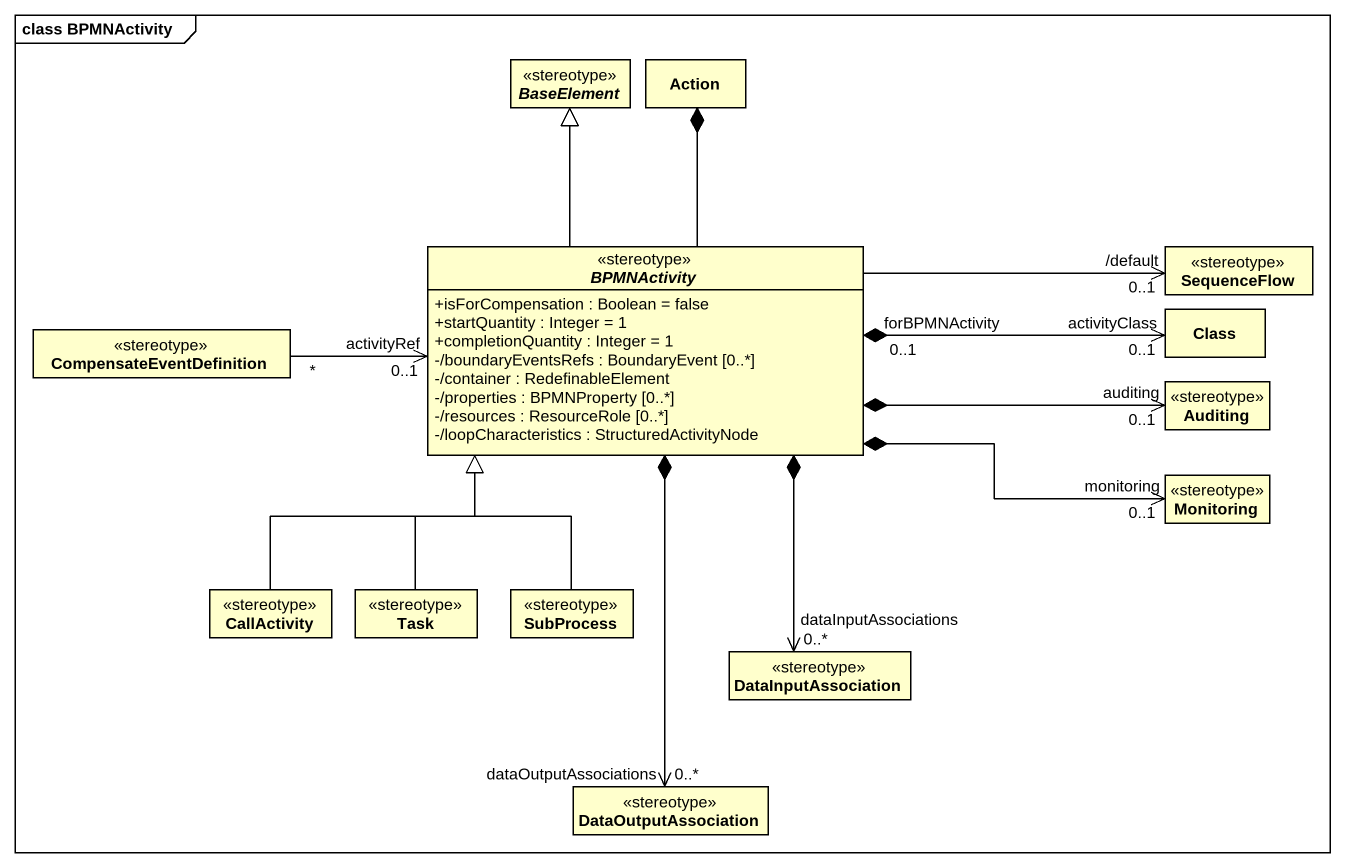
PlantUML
@startuml
mainframe class BPMNActivity
hide circle
hide empty members
skinparam classAttributeIconSize 0
abstract class BaseElement <<stereotype>>
class "Action" as Action_
abstract class BPMNActivity <<stereotype>> {
  +isForCompensation : Boolean = false
  +startQuantity : Integer = 1
  +completionQuantity : Integer = 1
  -/boundaryEventsRefs : BoundaryEvent [0..*]
  -/container : RedefinableElement
  -/properties : BPMNProperty [0..*]
  -/resources : ResourceRole [0..*]
  -/loopCharacteristics : StructuredActivityNode
}
class SequenceFlow <<stereotype>>
class CompensateEventDefinition <<stereotype>>
class "Class" as Class_
class Auditing <<stereotype>>
class Monitoring <<stereotype>>
class CallActivity <<stereotype>>
class Task <<stereotype>>
class SubProcess <<stereotype>>
class DataInputAssociation <<stereotype>>
class DataOutputAssociation <<stereotype>>
BPMNActivity -up-|> BaseElement
BPMNActivity -up-* Action_
BPMNActivity -right-> "/default\n0..1" SequenceFlow
BPMNActivity "forBPMNActivity\n0..1" *-right-> "activityClass\n0..1" Class_
BPMNActivity *-right-> "auditing\n0..1" Auditing
BPMNActivity *-right-> "monitoring\n0..1" Monitoring
BPMNActivity *--> "dataInputAssociations\n0..*" DataInputAssociation
BPMNActivity *--> "dataOutputAssociations\n0..*" DataOutputAssociation
CompensateEventDefinition "*" -right-> "activityRef\n0..1" BPMNActivity
CallActivity -up-|> BPMNActivity
Task -up-|> BPMNActivity
SubProcess -up-|> BPMNActivity
@enduml
